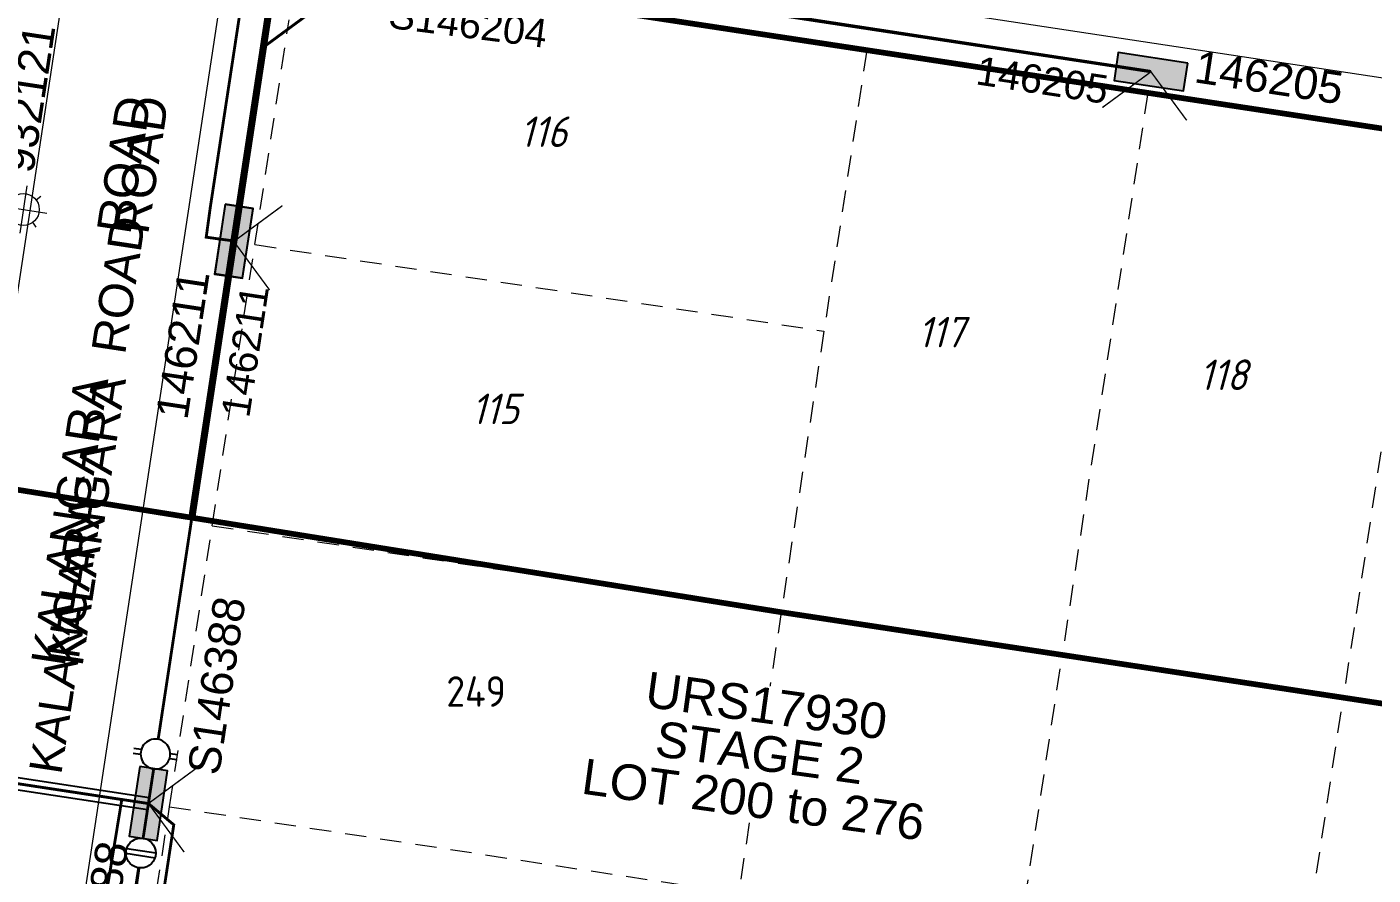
# Model space of a CAD drawing. Header units: metres. Extents: x 277548 to 280124, y 6243677 to 6246862.
# Drawn here: x 278840.7 to 278935.4, y 6245149 to 6245208.7 of the extents above; entities that cross this region are included whole.
import ezdxf
from ezdxf.enums import TextEntityAlignment as Align

# ---------------------------------------------------------------- set-up
doc = ezdxf.new("R2010")
doc.units = ezdxf.units.M
for name, pattern in [('Cable New OH', [6, 4, -2]), ('Dash', [5, 3, -2]), ('IECLAUG', [3, 2, -1]), ('IECLCENT', [15.5, 9.5, -2, 2, -2]), ('PHANTOM2', [1.25, 0.625, -0.125, 0.125, -0.125, 0.125, -0.125])]:
    doc.linetypes.add(name, pattern=pattern)
doc.layers.get('0').update_dxf_attribs({"color": 6})
for name, color, linetype, lineweight, true_color in [('_User ZKERB-3-1', 7, 'Continuous', 0, 0x949494), ('_User ZMEDIAN-1-1', 7, 'Continuous', 0, 0x949494), ('_User ZROAD NAMES', 7, 'Continuous', 0, 0xa50000), ('_User ZSTG1-1-1', 7, 'Continuous', 0, 0x0000f0), ('_User ZSTG2-1-1', 7, 'Continuous', 0, 0x0000f0)]:
    doc.layers.add(name, color=color, linetype=linetype, lineweight=lineweight, true_color=true_color)
for name, color, linetype, lineweight in [('_User ZSTG1-1-5', 7, 'Continuous', 0), ('Cadastre Land Parcels_SP_EXT', 9, 'Continuous', 5), ('Cadastre Roads_SP_EXT', 94, 'Continuous', 15)]:
    doc.layers.add(name, color=color, linetype=linetype, lineweight=lineweight)
for name, color, linetype in [('Duct_SP_EXT', 7, 'Continuous'), ('Equip_LV_EXT', 7, 'Continuous'), ('Equip_SP_SL_NEW', 2, 'Continuous'), ('Notes', 7, 'Continuous'), ('Notes_HV_MISC', 7, 'Continuous'), ('Notes_LV_MISC', 7, 'Continuous'), ('Notes_SP_MISC', 7, 'Continuous'), ('SupportsUG_SP_LV_NEW', 2, 'Continuous'), ('SupportsUG_SP_LV_SL_NEW', 2, 'Continuous')]:
    doc.layers.add(name, color=color, linetype=linetype)
doc.styles.add('ARIAL', font='arial.ttf', dxfattribs={"height": 2})
doc.styles.add('COLUMN_LABEL', font='arial.ttf')
doc.styles.add('iecARIAL', font='arial.ttf', dxfattribs={"height": 2})
doc.styles.add('iecISOCP', font='isocp.shx')
doc.styles.add('POLE_LABEL', font='arial.ttf')
doc.styles.get("Standard").update_dxf_attribs({"font": 'arial.ttf'})

# ---------------------------------------------------------------- blocks, each defined once
blk = doc.blocks.new('PILLAR_EXT')
blk.add_hatch(color=256).paths.add_polyline_path([(-2.475, 0.99), (-2.475, -0.99), (2.475, -0.99), (2.475, 0.99)])
blk.add_lwpolyline([(-2.475, -0.99), (2.475, -0.99), (2.475, 0.99), (-2.475, 0.99)], close=True)
at = {"style": 'iecARIAL', "flags": 8}
blk.add_attdef('ASSET_NUM', text='', height=2, dxfattribs=at).set_placement((1.5, 3.5), align=Align.MIDDLE_RIGHT)
for tag, p, flags in [('OWNED_BY', (0, -0.2), 9), ('STATE', (0, -0.4), 9), ('SUPPORT_TYPE', (0, -0.6), 9), ('USAGE', (0, -0.8), 9), ('LEGEND', (0, -1), 9), ('STREETNAME', (0, -1.8), 9), ('SUBURB', (0, -2), 1), ('LOCATION', (0, -1.2), 9), ('NOTES', (0, -1.4), 9), ('PARENT', (0, -1.6), 9)]:
    blk.add_attdef(tag, p, '', height=0.2, dxfattribs=dict(flags=flags))
blk = doc.blocks.new('*U64')
at = {"lineweight": 15}
for p, q in [((0, 0), (-0.47, -2.46)), ((-1.91, -2.23), (-1.59, -2.69)), ((-0.33, -1.72), (-1.16, -6.14)), ((1.47, -4.35), (-2.96, -3.51)), ((0.96, -2.77), (0.49, -3.09)), ((-2.45, -5.09), (-1.98, -4.77)), ((0.42, -5.63), (0.1, -5.17))]:
    blk.add_line(p, q, dxfattribs=at)
blk.add_circle((-0.74, -3.93), 1.5, dxfattribs=at)
for tag, p, height, flags in [('CONSTRUCTED_VOLTAGE', (0.98, -0.65), 0.2, 9), ('CONTROL_TYPE', (0.98, -0.85), 0.2, 9), ('LANTERN_PURPOSE', (0.98, -1.05), 0.2, 9), ('LANTERN_TYPE', (0.98, -1.25), 0.2, 9), ('NO_PHASES', (0.98, -1.45), 0.2, 9), ('LNUMBER', (2.18, -3.25), 2.5, 8), ('OPERATING_VOLTAGE', (0.98, -1.65), 0.2, 9), ('ORIENTATION', (0.98, -1.85), 0.2, 9), ('OWNED_BY', (0.98, -2.05), 0.2, 9), ('STATE', (0.98, -2.25), 0.2, 9), ('USAGE', (0.98, -2.45), 0.2, 9), ('CEXIST', (0.98, -2.65), 0.2, 9), ('CNEW', (0.98, -2.85), 0.2, 9), ('CNUMBER', (0.98, -3.05), 0.2, 9), ('CREMOVE', (0.98, -3.25), 0.2, 9), ('CREPLACE', (0.98, -3.45), 0.2, 9), ('LKINGHEIGHT', (0.98, -3.65), 0.2, 9), ('LBRACKET', (0.98, -3.85), 0.2, 9), ('LBRACKETVOCAB', (0.98, -4.05), 0.2, 9), ('LCATEGORY', (0.98, -4.25), 0.2, 9), ('LCHARGE1', (0.98, -4.45), 0.2, 9), ('LCHARGE1PERCENT', (0.98, -4.65), 0.2, 9), ('LCHARGE2', (0.98, -4.85), 0.2, 9), ('LCHARGE2PERCENT', (0.98, -5.05), 0.2, 9), ('LCHARGE3', (0.98, -5.25), 0.2, 9), ('LCHARGE3PERCENT', (0.98, -5.45), 0.2, 9), ('LEXIST', (0.98, -5.65), 0.2, 9), ('LLAMP', (0.98, -5.85), 0.2, 9), ('LLAMPVOCAB', (0.98, -6.05), 0.2, 9), ('LMAST', (0.98, -6.25), 0.2, 9), ('LMASTVOCAB', (0.98, -6.45), 0.2, 9), ('LNEW', (0.98, -6.65), 0.2, 9), ('LANTNUMBER', (0.98, -6.85), 0.2, 9), ('LOUTREACH', (0.98, -7.25), 0.2, 9), ('LOUTREACHVOCAB', (0.98, -7.45), 0.2, 9), ('LRATECODE', (0.98, -7.65), 0.2, 9), ('LREMOVE', (0.98, -7.85), 0.2, 9), ('LREPLACE', (0.98, -8.05), 0.2, 9), ('LTYPE', (0.98, -8.25), 0.2, 9), ('LTYPEVOCAB', (0.98, -8.45), 0.2, 9), ('LEGEND', (0.98, -8.65), 0.2, 9), ('LOCATION', (0.98, -8.85), 0.2, 9), ('STREETNAME', (0.98, -9.25), 0.2, 9), ('SUBURB', (0.98, -9.45), 0.2, 1), ('NOTES', (0.98, -9.05), 0.2, 9)]:
    blk.add_attdef(tag, p, '', height=height, dxfattribs=dict(flags=flags))
blk = doc.blocks.new('*U94')
for tag, p, flags in [('ORIENTATION', (0, 0), 9), ('Z', (0, 0), 1), ('USAGE', (0, -0.2), 9), ('NOTES', (0, -0.4), 9)]:
    blk.add_attdef(tag, p, '', height=0.2, dxfattribs=dict(flags=flags))
blk.add_wipeout([(-2.1, 2.26), (-1.99, 2.41), (-1.9, 2.58), (-1.83, 2.75), (-1.79, 2.93), (-1.76, 3.12), (-1.76, 3.31), (-1.79, 3.49), (-1.84, 3.68), (-1.91, 3.85), (-2, 4.01), (-2.11, 4.17), (-2.24, 4.3), (-2.38, 4.42), (-2.54, 4.52), (-2.71, 4.6), (-2.89, 4.66), (-3.07, 4.69), (-3.26, 4.7), (-3.45, 4.69), (-3.63, 4.66), (-3.81, 4.6), (-3.98, 4.52), (-4.14, 4.42), (-4.28, 4.3), (-4.41, 4.16), (-4.52, 4.01), (-4.61, 3.84), (-4.68, 3.67), (-4.72, 3.49), (-4.75, 3.3), (-4.75, 3.11), (-4.72, 2.93), (-4.67, 2.75), (-4.61, 2.57), (-4.51, 2.41), (-4.4, 2.26), (-4.28, 2.12), (-4.13, 2), (-3.97, 1.9), (-3.8, 1.82), (-3.62, 1.76), (-3.44, 1.73), (-3.25, 1.72), (-3.06, 1.73), (-2.88, 1.76), (-2.7, 1.82), (-2.53, 1.9), (-2.37, 2), (-2.23, 2.12)])
for p, q in [((-3.48, 4.69), (-3.47, 5.43)), ((-2.98, 4.68), (-2.97, 5.43)), ((-3.53, 1.74), (-3.54, 0.99)), ((-3.03, 1.73), (-3.04, 0.99))]:
    blk.add_line(p, q)
blk.add_lwpolyline([(-4.75, 3.23, 1), (-1.76, 3.19, 1)], format="xyb", close=True)
blk = doc.blocks.new('*U90')
for tag, flags, p in [('ACTUAL_STATUS', 9, (1.5, 0)), ('CONSTRUCTED_VOLTAGE', 9, (1.5, -0.2)), ('OPERATING_VOLTAGE', 9, (1.5, -0.6)), ('ORIENTATION', 9, (1.5, -0.8)), ('STATE', 9, (1.5, -1)), ('SWITCH_TYPE', 9, (1.5, -1.2)), ('NO_PHASES', 9, (1.5, -0.4)), ('USAGE', 9, (1.5, -1.4)), ('OWNED_BY', 9, (1.5, -1.8)), ('OPERATED_BY', 9, (1.5, -2)), ('TYPE', 9, (1.5, -2.6)), ('Z', 1, (1.5, -2.8)), ('NOTES', 9, (1.5, -1.6)), ('MAINTAINED_BY', 9, (1.5, -2.2)), ('NUMBER_OF_PHASES', 9, (1.5, -2.4))]:
    blk.add_attdef(tag, text='', height=0.2, dxfattribs=dict(flags=flags)).set_placement(p, align=Align.MIDDLE_LEFT)
blk.add_wipeout([(-1.06, 6.46), (-1.18, 6.32), (-1.29, 6.16), (-1.37, 5.99), (-1.43, 5.82), (-1.48, 5.63), (-1.49, 5.45), (-1.49, 5.26), (-1.46, 5.07), (-1.41, 4.89), (-1.33, 4.72), (-1.24, 4.56), (-1.12, 4.41), (-0.99, 4.28), (-0.84, 4.16), (-0.68, 4.07), (-0.51, 3.99), (-0.33, 3.94), (-0.14, 3.91), (0.05, 3.91), (0.23, 3.92), (0.42, 3.97), (0.59, 4.03), (0.76, 4.11), (0.92, 4.22), (1.06, 4.34), (1.18, 4.48), (1.29, 4.64), (1.37, 4.81), (1.43, 4.98), (1.48, 5.17), (1.49, 5.35), (1.49, 5.54), (1.46, 5.73), (1.41, 5.91), (1.33, 6.08), (1.24, 6.24), (1.12, 6.39), (0.99, 6.52), (0.84, 6.64), (0.68, 6.73), (0.51, 6.81), (0.33, 6.86), (0.14, 6.89), (-0.05, 6.89), (-0.23, 6.88), (-0.42, 6.83), (-0.59, 6.77), (-0.76, 6.69), (-0.92, 6.58)])
for p, q in [((-0.25, 3.92), (-0.25, 6.88)), ((0.25, 3.92), (0.25, 6.88))]:
    blk.add_line(p, q)
blk.add_circle((0, 5.4), 1.5)
blk = doc.blocks.new('COLUMN_EXT')
blk.add_hatch(color=256).paths.add_polyline_path([(-1.485, 1.485), (-1.485, -1.485), (1.485, -1.485), (1.485, 1.485)])
blk.add_lwpolyline([(-1.485, -1.485), (1.485, -1.485), (1.485, 1.485), (-1.485, 1.485)], close=True)
at = {"style": 'COLUMN_LABEL', "oblique": 15, "flags": 8}
blk.add_attdef('ASSET_NUM', text='', height=2, dxfattribs=at).set_placement((2, 2), align=Align.MIDDLE_LEFT)
at = {"flags": 9}
for tag, style, p in [('STRUCTURE_PLANT_NUMBER', 'POLE_LABEL', (1.813, 0.031)), ('STREET_CODE', 'COLUMN_LABEL', (1.813, -0.2))]:
    blk.add_attdef(tag, text='', height=0.2, dxfattribs=dict(at, style=style)).set_placement(p, align=Align.MIDDLE_LEFT)
for tag, p in [('OWNED_BY', (1.813, -0.6)), ('STATE', (1.813, -0.8)), ('COLUMN_TYPE', (1.813, -0.4)), ('USAGE', (1.813, -1)), ('STREETNAME', (1.813, -1.6)), ('SUBURB', (1.813, -1.8)), ('LEGEND', (1.813, -1.2)), ('LOCATION', (1.813, -1.4)), ('NOTES', (1.813, -2))]:
    blk.add_attdef(tag, text='', height=0.2, dxfattribs=at).set_placement(p, align=Align.MIDDLE_LEFT)
at = {"flags": 1}
blk.add_attdef('Z', (1.813, -2.351), '', height=0.2, dxfattribs=at)

msp = doc.modelspace()

# ---------------------------------------------------------------- linework, layer by layer
at = {"layer": '_User ZKERB-3-1', "linetype": 'Continuous'}
msp.add_line((278834.44997, 6245153.2476), (278843.31781, 6245211.57737), dxfattribs=at)
at = {"layer": '_User ZMEDIAN-1-1', "linetype": 'Continuous'}
for p, q in [((279145.78019, 6245173.1804), (278862.73492, 6245216.21157)), ((278854.19285, 6245209.92404), (278843.67169, 6245140.71924))]:
    msp.add_line(p, q, dxfattribs=at)
at = {"layer": '_User ZSTG1-1-1', "color": 252, "linetype": 'Dash', "ltscale": 0.5, "true_color": 0x878787}
for p, q in [((278863.69182, 6245212.52588), (278899.77479, 6245207.04021)), ((278856.73121, 6245193.35429), (278859.13605, 6245209.17253)), ((278899.77479, 6245207.04021), (278896.76875, 6245187.26741)), ((278899.77479, 6245207.04021), (278919.5476, 6245204.03417)), ((278899.77479, 6245207.04021), (278919.5476, 6245204.03417)), ((278919.5476, 6245204.03417), (278913.53551, 6245164.48856)), ((278919.5476, 6245204.03417), (278939.3204, 6245201.02812)), ((278919.5476, 6245204.03417), (278939.3204, 6245201.02812)), ((278939.3204, 6245201.02812), (278933.30831, 6245161.48252)), ((278853.72517, 6245173.58149), (278856.73121, 6245193.35429)), ((278856.73121, 6245193.35429), (278896.76875, 6245187.26741)), ((278896.76875, 6245187.26741), (278893.7627, 6245167.49461)), ((278853.72517, 6245173.58149), (278893.7627, 6245167.49461)), ((278893.7627, 6245167.49461), (278913.53551, 6245164.48856)), ((278913.53551, 6245164.48856), (278933.30831, 6245161.48252)), ((278933.30831, 6245161.48252), (278953.08111, 6245158.47647))]:
    msp.add_line(p, q, dxfattribs=at)
at = {"layer": '_User ZSTG2-1-1', "color": 252, "linetype": 'Dash', "ltscale": 0.5, "true_color": 0x878787}
for p, q in [((278850.71912, 6245153.80869), (278853.72517, 6245173.58149)), ((278893.7627, 6245167.49461), (278890.75666, 6245147.72181)), ((278907.52342, 6245124.94296), (278913.53551, 6245164.48856)), ((278927.29622, 6245121.93691), (278933.30831, 6245161.48252)), ((278848.31429, 6245137.99044), (278850.71912, 6245153.80869)), ((278850.71912, 6245153.80869), (278890.75666, 6245147.72181))]:
    msp.add_line(p, q, dxfattribs=at)
at = {"layer": 'Cadastre Roads_SP_EXT', "linetype": 'Continuous'}
msp.add_lwpolyline([(278660.77834, 6245243.37438), (279153.18625, 6245168.51424)], dxfattribs=at)
at = {"layer": 'Duct_SP_EXT'}
for p in [(278849.17414, 6245153.62518), (278849.3001, 6245154.45568)]:
    msp.add_line(p, (278849.23712, 6245154.04043), dxfattribs=at)
at = {"layer": 'Notes_HV_MISC', "linetype": 'IECLCENT', "ltscale": 0.5, "const_width": 0.2}
msp.add_lwpolyline([(278861.49813, 6245236.29412), (278857.74648, 6245210.01224), (278849.23616, 6245154.03414), (278831.44064, 6245156.73958), (278829.8859, 6245146.51301), (278825.36172, 6245141.73792), (278819.45784, 6245138.83725), (278791.08478, 6245143.15079), (278792.99317, 6245155.9056), (278809.25116, 6245153.47307), (278811.73962, 6245170.14867)], dxfattribs=at)
at = {"layer": 'Notes_LV_MISC', "linetype": 'IECLCENT', "ltscale": 0.5, "const_width": 0.2, "flags": 128}
for points in [[(278855.25026, 6245193.6136), (278853.30322, 6245193.87952), (278853.58617, 6245195.95119), (278855.76627, 6245210.2658), (278842.71729, 6245212.37075), (278841.56721, 6245213.93335), (278836.98638, 6245220.15723), (278779.89761, 6245228.83861), (278779.62661, 6245226.83853)], [(278871.61246, 6245212.8494), (278873.77162, 6245210.49905), (278878.89542, 6245209.72194), (278880.82951, 6245211.49237), (278919.77828, 6245205.54423)], [(278865.0801, 6245211.83426), (278863.82475, 6245212.02808), (278857.32665, 6245207.24542), (278855.25361, 6245193.61309)]]:
    msp.add_lwpolyline(points, dxfattribs=at)
at = {"layer": 'Notes_LV_MISC', "linetype": 'IECLCENT', "ltscale": 0.75, "const_width": 0.2, "flags": 128}
for points in [[(278855.25167, 6245193.61162), (278849.23629, 6245154.03507)], [(278848.86416, 6245151.58725), (278848.31036, 6245147.63527), (278846.3082, 6245147.86498), (278847.36425, 6245154.31448), (278831.93494, 6245156.6643), (278830.35666, 6245146.2829), (278825.66287, 6245141.32879), (278817.17928, 6245137.16068), (278791.28712, 6245141.09705)], [(278849.23629, 6245154.03507), (278851.02151, 6245152.53758), (278850.22093, 6245147.27165), (278847.95444, 6245145.60336), (278846.73794, 6245137.60163), (278850.82792, 6245132.0451), (278887.55954, 6245126.46082), (278979.16783, 6245112.53367), (278980.8447, 6245110.25553), (279038.48358, 6245101.49293)]]:
    msp.add_lwpolyline(points, dxfattribs=at)
at = {"layer": 'Notes_SP_MISC', "ltscale": 0.5, "const_width": 0.5, "flags": 128}
msp.add_lwpolyline([(278859.18334, 6245214.79201), (278858.53754, 6245210.59452), (278857.74648, 6245210.01224), (278852.29343, 6245174.14386)], dxfattribs=at)
at = {"layer": 'Notes_SP_MISC', "linetype": 'IECLCENT', "ltscale": 0.5, "const_width": 0.2, "flags": 128}
for points in [[(278858.67692, 6245210.69712), (278863.30301, 6245214.10223), (278919.77305, 6245205.51713)], [(278852.29343, 6245174.14386), (278849.23616, 6245154.03414), (278848.25737, 6245154.18294)]]:
    msp.add_lwpolyline(points, dxfattribs=at)
at = {"layer": 'Notes_SP_MISC', "linetype": 'IECLAUG', "lineweight": -3, "ltscale": 0.25, "const_width": 0.1}
for points in [[(278916.35622, 6245203.00211), (278919.77305, 6245205.51713), (278922.28806, 6245202.1003)], [(278857.76162, 6245190.16503), (278855.2469, 6245193.58207), (278858.66394, 6245196.09679)], [(278851.75118, 6245150.61731), (278849.23616, 6245154.03414), (278852.65299, 6245156.54915)]]:
    msp.add_lwpolyline(points, dxfattribs=at)
at = {"layer": 'Notes_SP_MISC', "linetype": 'IECLCENT', "ltscale": 0.5, "const_width": 0.2, "flags": 128}
msp.add_lwpolyline([(278849.23616, 6245154.03414), (278846.73794, 6245137.60163), (278850.82792, 6245132.0451), (278887.55954, 6245126.46082), (279130.13407, 6245089.58238, -0.34654081), (279148.74694, 6245069.71239), (279150.38252, 6245069.74403)], format="xyb", dxfattribs=at)

# ---------------------------------------------------------------- block references
at = {"layer": 'Equip_SP_SL_NEW', "xscale": 0.7499999999999999, "yscale": 0.7499999999999999, "zscale": 0.7499999999999999, "rotation": 92.08956941415438}
msp.add_blockref('*U64', (278837.46721, 6245196.27886), dxfattribs=at)
at = {"layer": 'Notes_LV_MISC'}
ref = msp.add_blockref('PILLAR_EXT', (278871.61623, 6245212.89218), dxfattribs=dict(at, rotation=172.6892703384381))
ref.add_attrib('ASSET_NUM', 'S146204', dxfattribs={"layer": '0', "height": 2, "rotation": 172.6892703, "style": 'iecARIAL', "text_generation_flag": 6}).set_placement((278866.18255, 6245209.61151), align=Align.MIDDLE_LEFT)
ref = msp.add_blockref('PILLAR_EXT', (278919.77305, 6245205.51713), dxfattribs=dict(at, rotation=171.3555558548538))
ref.add_attrib('ASSET_NUM', '146205', dxfattribs={"layer": '0', "height": 2, "rotation": 171.3555559, "style": 'iecARIAL', "text_generation_flag": 6}).set_placement((278907.52545, 6245205.63583), align=Align.MIDDLE_LEFT)
ref = msp.add_blockref('PILLAR_EXT', (278855.25167, 6245193.61162), dxfattribs=dict(at, rotation=261.3485418056224))
ref.add_attrib('ASSET_NUM', '146211', dxfattribs={"layer": '0', "height": 2, "rotation": 261.3485418, "style": 'iecARIAL', "text_generation_flag": 6}).set_placement((278855.33514, 6245181.25941), align=Align.MIDDLE_LEFT)
at = {"layer": 'SupportsUG_SP_LV_NEW'}
ref = msp.add_blockref('PILLAR_EXT', (278919.77305, 6245205.51713), dxfattribs=dict(at, rotation=171.3555558548538))
ref.add_attrib('ASSET_NUM', '146205', dxfattribs={"layer": '0', "height": 2.25, "rotation": 171.3555559, "text_generation_flag": 6}).set_placement((278933.27198, 6245204.32765), align=Align.MIDDLE_RIGHT)
ref = msp.add_blockref('PILLAR_EXT', (278855.2469, 6245193.58207), dxfattribs=dict(at, rotation=261.3507145388771))
ref.add_attrib('ASSET_NUM', '146211', dxfattribs={"layer": '0', "height": 2.25, "rotation": 261.3507145, "text_generation_flag": 6}).set_placement((278852.43713, 6245191.50607), align=Align.MIDDLE_RIGHT)
at = {"layer": 'SupportsUG_SP_LV_SL_NEW'}
ref = msp.add_blockref('COLUMN_EXT', (278837.45212, 6245196.28115), dxfattribs=dict(at, rotation=351.3555539457304))
ref.add_attrib('ASSET_NUM', '932121', dxfattribs={"layer": '0', "height": 2.25, "rotation": 81.3555539}).set_placement((278840.01469, 6245198.47162), align=Align.MIDDLE_LEFT)

# ---------------------------------------------------------------- texts
at = {"layer": '_User ZSTG1-1-5', "color": 252, "linetype": 'Cable New OH', "true_color": 0x878787, "style": 'iecISOCP', "oblique": 15}
for s, p in [('116', (278875.36529, 6245200.22497)), ('117', (278903.36529, 6245186.12497)), ('118', (278923.16529, 6245183.12497)), ('115', (278871.96529, 6245180.72497))]:
    msp.add_text(s, height=2.15, dxfattribs=at).set_placement(p)
at = {"layer": '_User ZSTG1-1-5', "color": 252, "linetype": 'Cable New OH', "true_color": 0x878787, "insert": (278870.19807, 6245160.83962), "char_height": 2.15, "width": 3.8856207, "attachment_point": 7, "style": 'iecISOCP', "bg_fill": 3, "box_fill_scale": 1.05, "bg_fill_color": 256, "bg_fill_transparency": 0}
msp.add_mtext('249', dxfattribs=at)
at = {"layer": 'Notes_HV_MISC', "color": 7, "insert": (278844.62212, 6245163.61655), "char_height": 2.4, "attachment_point": 7, "rotation": 81.3555561, "line_spacing_factor": 0.6}
msp.add_mtext('{\\fArial|b0|i0|c0|p39;KALANGARA           ROAD}', dxfattribs=at)
at = {"layer": 'Notes_LV_MISC', "color": 7, "insert": (278843.37357, 6245163.61655), "char_height": 2.4, "attachment_point": 7, "rotation": 81.3555561, "line_spacing_factor": 0.6}
msp.add_mtext('{\\fArial|b0|i0|c0|p39;KALANGARA           ROAD}', dxfattribs=at)

# ---------------------------------------------------------------- next in the draw order: linework, layer by layer
at = {"layer": 'Cadastre Land Parcels_SP_EXT', "linetype": 'Continuous'}
msp.add_lwpolyline([(279246.34202, 6245156.85702), (279205.05801, 6245163.13297), (279153.29507, 6245171.02643), (279153.18627, 6245168.51426), (278660.67525, 6245243.39005)], dxfattribs=at)

# ---------------------------------------------------------------- next in the draw order: block references
at = {"layer": 'Equip_LV_EXT', "xscale": 0.7, "yscale": 0.7, "zscale": 0.7, "rotation": 263.1110394188975}
msp.add_blockref('*U94', (278847.22636, 6245155.52488), dxfattribs=at)

# ---------------------------------------------------------------- next in the draw order: texts
at = {"layer": 'Notes', "insert": (278892.25968, 6245157.60821), "char_height": 2.5, "attachment_point": 5, "rotation": 352.1388568, "line_spacing_factor": 0.8, "style": 'ARIAL', "bg_fill": 3, "box_fill_scale": 1.05, "bg_fill_color": 256, "bg_fill_transparency": 0}
msp.add_mtext('URS17930 \\PSTAGE 2\\PLOT 200 to 276', dxfattribs=at)

# ---------------------------------------------------------------- next in the draw order: linework, layer by layer
at = {"layer": 'Duct_SP_EXT'}
for p, q in [((278831.50362, 6245157.15483), (278849.3001, 6245154.45568)), ((278831.37766, 6245156.32433), (278849.17414, 6245153.62518))]:
    msp.add_line(p, q, dxfattribs=at)

# ---------------------------------------------------------------- next in the draw order: block references
at = {"layer": 'Notes_LV_MISC'}
ref = msp.add_blockref('PILLAR_EXT', (278849.23616, 6245154.03414), dxfattribs=dict(at, rotation=261.3555559721186))
ref.add_attrib('ASSET_NUM', 'S146388', dxfattribs={"layer": '0', "height": 2.25, "rotation": 261.355556, "text_generation_flag": 6}).set_placement((278854.97909, 6245168.55241), align=Align.MIDDLE_RIGHT)

# ---------------------------------------------------------------- next in the draw order: texts
at = {"layer": '_User ZROAD NAMES', "color": 7, "insert": (278843.13013, 6245156.00534), "char_height": 2.4, "attachment_point": 7, "rotation": 81.3555561, "line_spacing_factor": 0.6}
msp.add_mtext('{\\fArial|b0|i0|c0|p39;\\H0.95833x;KALANGARA\\H1.0435x;           ROAD}', dxfattribs=at)

# ---------------------------------------------------------------- next in the draw order: block references
at = {"layer": 'Equip_LV_EXT', "xscale": 0.7, "yscale": 0.7, "zscale": 0.7, "rotation": 261.3555559749023}
msp.add_blockref('*U90', (278844.96929, 6245151.11732), dxfattribs=at)

# ---------------------------------------------------------------- next in the draw order: linework, layer by layer
at = {"layer": 'Notes', "color": 20, "linetype": 'PHANTOM2', "ltscale": 7.5, "true_color": 0xff470a, "const_width": 0.4, "flags": 128}
msp.add_lwpolyline([(278494.0465, 6245282.30887), (278601.62036, 6245265.8967), (278601.45683, 6245265.26602), (278601.32518, 6245264.77353), (278599.53344, 6245252.68536), (279145.25413, 6245169.72015), (279149.03558, 6245165.1227), (279147.36243, 6245126.49783), (279111.26352, 6245134.42811), (278893.7627, 6245167.49461), (278772.07802, 6245187.00574), (278635.14377, 6245207.82359), (278634.99144, 6245206.83542), (278595.44789, 6245212.8472), (278575.93578, 6245212.83527), (278580.82827, 6245248.76502), (278491.1409, 6245262.39853)], close=True, dxfattribs=at)
msp.add_lwpolyline([(278491.1409, 6245262.39853), (278580.82827, 6245248.76502), (278566.8694, 6245149.14049), (278476.73864, 6245162.65024), (278469.15313, 6245108.669), (278490.58761, 6245105.68093), (278481.62159, 6245046.23023), (278519.68421, 6245040.44342), (278537.47973, 6245037.73798), (278537.83035, 6245040.04422), (278712.8503, 6245013.43606), (278718.64237, 6245051.49788), (278726.85868, 6245050.12118), (278729.13217, 6245065.07548), (278732.30009, 6245085.91305), (278732.31704, 6245097.45294), (278751.35871, 6245095.30822), (278812.84224, 6245085.96092), (278827.54905, 6245085.36041), (278876.98037, 6245078.50613), (279083.60407, 6245047.09327), (279090.03231, 6245046.11599), (279144.98476, 6245027.52503, 0.13097236), (279149.70392, 6245088.12442), (279153.18627, 6245168.51426), (279145.25411, 6245169.72018), (279149.03558, 6245165.1227), (279147.36236, 6245126.49632), (279111.26352, 6245134.42811), (278893.7627, 6245167.49461), (278772.07802, 6245187.00574), (278635.14377, 6245207.82359), (278634.99144, 6245206.83542), (278595.44789, 6245212.8472), (278575.93578, 6245212.83527), (278580.82827, 6245248.76502), (278491.1409, 6245262.39853)], format="xyb", close=True, dxfattribs=at)

# ---------------------------------------------------------------- next in the draw order: block references
at = {"layer": 'SupportsUG_SP_LV_NEW'}
ref = msp.add_blockref('PILLAR_EXT', (278849.23616, 6245154.03414), dxfattribs=dict(at, rotation=261.3555559721186))
ref.add_attrib('ASSET_NUM', 'S146388', dxfattribs={"layer": '0', "height": 2.25, "rotation": 261.355556, "text_generation_flag": 6}).set_placement((278846.71903, 6245151.34207), align=Align.MIDDLE_RIGHT)

doc.saveas('drawing.dxf')
